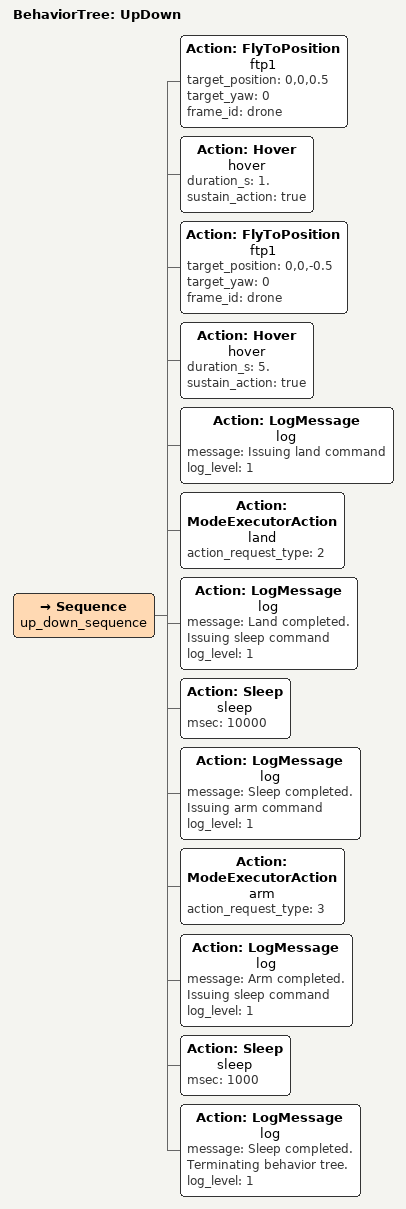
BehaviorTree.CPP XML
<root BTCPP_format="4" main_tree_to_execute="UpDown">
     <BehaviorTree ID="UpDown">
        <Sequence name="up_down_sequence">

            <Action
                ID="FlyToPosition"
                name="ftp1"
                target_position="0,0,0.5"
                target_yaw="0"
                frame_id="drone"
            />

            <Action
                ID="Hover"
                name="hover"
                duration_s="1."
                sustain_action="true"
            />

            <Action
                ID="FlyToPosition"
                name="ftp1"
                target_position="0,0,-0.5"
                target_yaw="0"
                frame_id="drone"
            />

            <Action
                ID="Hover"
                name="hover"
                duration_s="5."
                sustain_action="true"
            />

            <Action
                ID="LogMessage"
                name="log"
                message="Issuing land command"
                log_level="1"
            />

            <Action
                ID="ModeExecutorAction"
                name="land"
                action_request_type="2"
            />

            <Action
                ID="LogMessage"
                name="log"
                message="Land completed. Issuing sleep command"
                log_level="1"
            />

            <Action
                ID="Sleep"
                name="sleep"
                msec="10000"
            />

            <Action
                ID="LogMessage"
                name="log"
                message="Sleep completed. Issuing arm command"
                log_level="1"
            />

            <Action
                ID="ModeExecutorAction"
                name="arm"
                action_request_type="3"
            />

            <Action
                ID="LogMessage"
                name="log"
                message="Arm completed. Issuing sleep command"
                log_level="1"
            />

            <Action
                ID="Sleep"
                name="sleep"
                msec="1000"
            />

            <Action
                ID="LogMessage"
                name="log"
                message="Sleep completed. Terminating behavior tree."
                log_level="1"
            />

        </Sequence>
     </BehaviorTree>

 </root>
